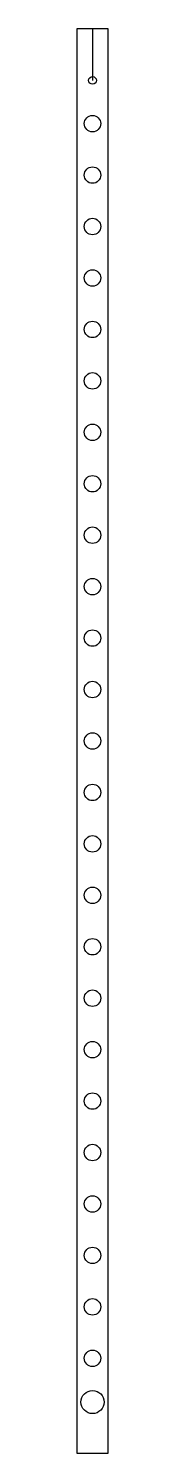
# Model space of a CAD drawing. Header units: millimetres. Extents: x 253 to 259, y -281 to -4.
import ezdxf

# ---------------------------------------------------------------- set-up
doc = ezdxf.new("R2010")
doc.units = ezdxf.units.MM
doc.layers.get('0').update_dxf_attribs({"linetype": 'CONTINUOUS'})

msp = doc.modelspace()

# ---------------------------------------------------------------- linework, layer by layer
msp.add_line((256.49, -4.32), (256.49, -14.42))
msp.add_lwpolyline([(259.49, -4.32), (259.49, -281.32), (253.49, -281.32), (253.49, -4.32)], close=True)
for centre, radius in [((256.49, -14.42), 0.75), ((256.49, -22.82), 1.6), ((256.49, -32.82), 1.6), ((256.49, -42.82), 1.6), ((256.49, -52.82), 1.6), ((256.49, -62.82), 1.6), ((256.49, -72.82), 1.6), ((256.49, -82.82), 1.6), ((256.49, -92.82), 1.6), ((256.49, -102.82), 1.6), ((256.49, -112.82), 1.6), ((256.49, -122.82), 1.6), ((256.49, -132.82), 1.6), ((256.49, -142.82), 1.6), ((256.49, -152.82), 1.6), ((256.49, -162.82), 1.6), ((256.49, -172.82), 1.6), ((256.49, -182.82), 1.6), ((256.49, -192.82), 1.6), ((256.49, -202.82), 1.6), ((256.49, -212.82), 1.6), ((256.49, -222.82), 1.6), ((256.49, -232.82), 1.6), ((256.49, -242.82), 1.6), ((256.49, -252.82), 1.6), ((256.49, -262.82), 1.6), ((256.49, -271.32), 2.25)]:
    msp.add_circle(centre, radius)

doc.saveas('drawing.dxf')
